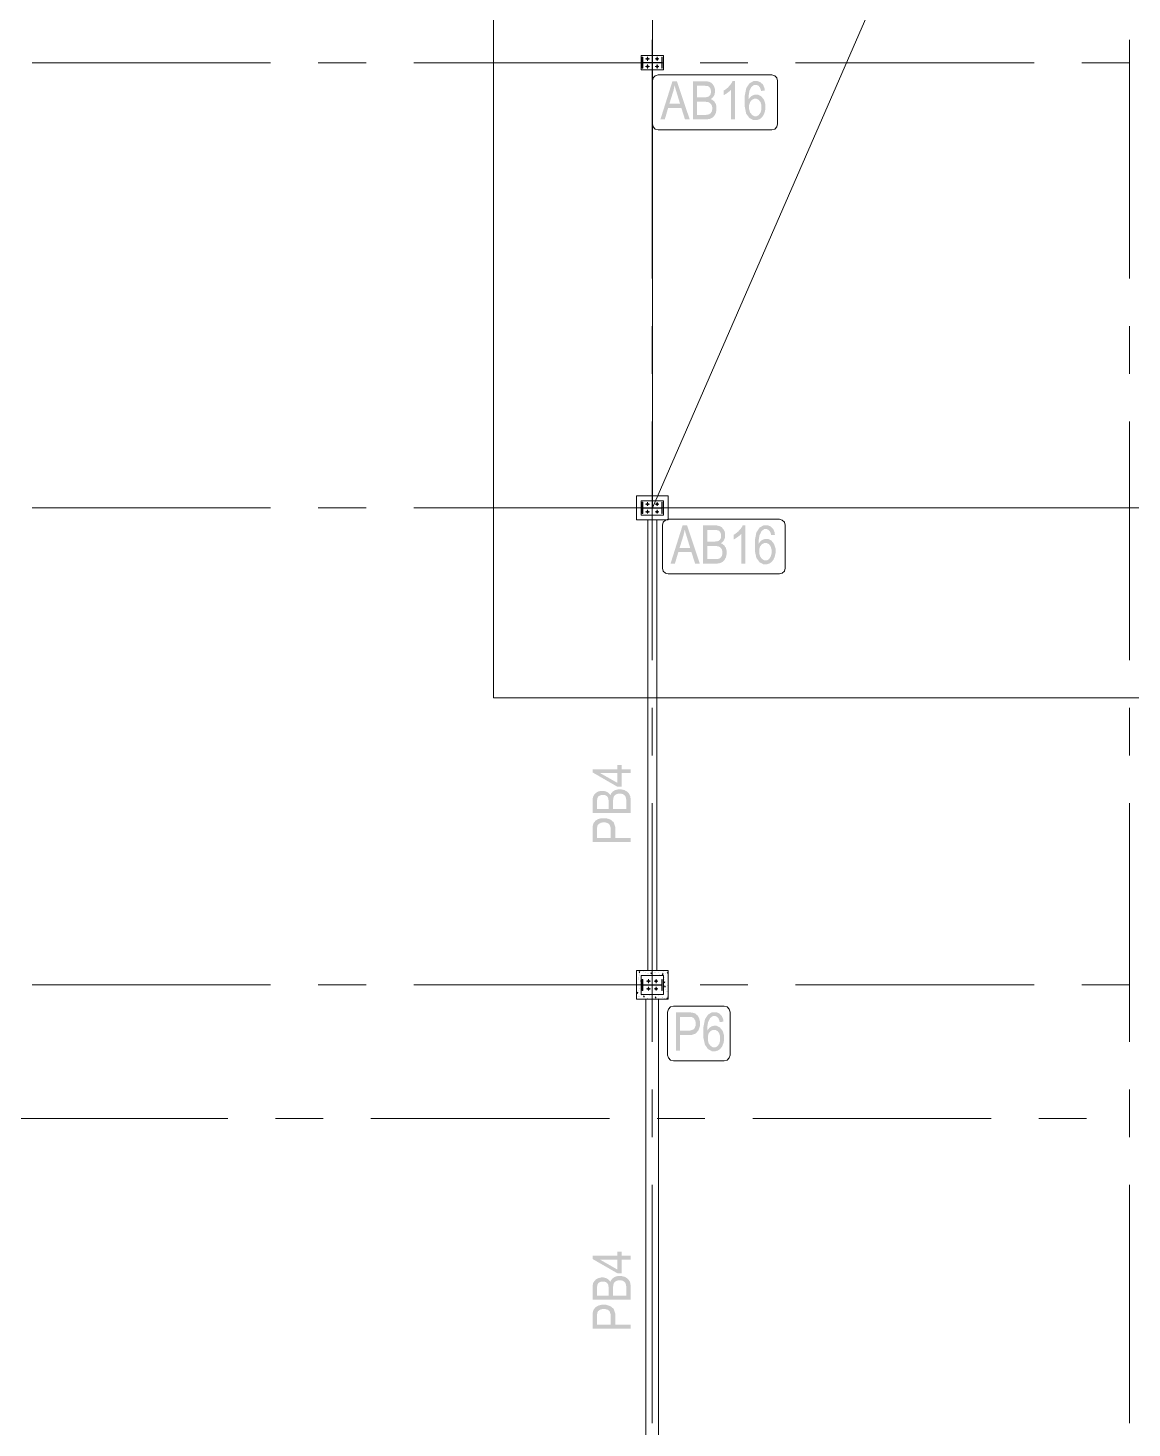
# Model space of a CAD drawing. Header units: millimetres. Extents: x 51.5 to 74.8, y 0.8 to 17.2.
# Drawn here: x 56.763 to 59.033, y 9.226 to 12.105 of the extents above; entities that cross this region are included whole.
import ezdxf

# ---------------------------------------------------------------- set-up
doc = ezdxf.new("R2010")
doc.units = ezdxf.units.MM
doc.layers.add('PDF_Geomertry', color=7, linetype='Continuous')
doc.layers.add('PDF_Solid Fills', color=7, linetype='Continuous')

msp = doc.modelspace()

# ---------------------------------------------------------------- hatches: boundary and pattern name
at = {"layer": 'PDF_Solid Fills', "transparency": 33554559}
h = msp.add_hatch(color=256, dxfattribs=at)
h.paths.add_polyline_path([(58.0632, 11.9172), (58.0879, 11.9956), (58.097, 11.9956), (58.1234, 11.9172), (58.1137, 11.9172), (58.1062, 11.9409), (58.0791, 11.9409), (58.0722, 11.9172)])
h.paths.add_polyline_path([(58.0816, 11.9494), (58.1036, 11.9494), (58.0969, 11.9712), (58.0954, 11.9762), (58.093, 11.9843), (58.0923, 11.9874), (58.0916, 11.9837), (58.09, 11.9762), (58.0888, 11.9724)])
h = msp.add_hatch(color=256, dxfattribs=at)
h.paths.add_polyline_path([(58.13, 11.9172), (58.13, 11.9956), (58.1541, 11.9956), (58.1577, 11.9956), (58.1636, 11.9945), (58.1657, 11.9934), (58.1679, 11.9923), (58.1713, 11.9887), (58.1727, 11.9863), (58.1741, 11.9838), (58.1755, 11.9786), (58.1755, 11.9756), (58.1755, 11.973), (58.1743, 11.968), (58.1732, 11.9659), (58.1719, 11.9637), (58.1686, 11.9602), (58.1665, 11.959), (58.1693, 11.9579), (58.1737, 11.9544), (58.1752, 11.952), (58.1769, 11.9495), (58.1784, 11.9436), (58.1784, 11.9399), (58.1784, 11.9363), (58.177, 11.9301), (58.1755, 11.9274), (58.1741, 11.9247), (58.1702, 11.9208), (58.1677, 11.9197), (58.1654, 11.9184), (58.1587, 11.9172), (58.1544, 11.9172)])
h.paths.add_polyline_path([(58.1384, 11.9265), (58.1544, 11.9265), (58.157, 11.9265), (58.1611, 11.9269), (58.1623, 11.9274), (58.1641, 11.9281), (58.1669, 11.9304), (58.1679, 11.932), (58.1688, 11.9336), (58.1697, 11.9376), (58.1697, 11.9399), (58.1697, 11.9422), (58.1688, 11.9459), (58.1679, 11.9474), (58.167, 11.949), (58.1645, 11.9513), (58.163, 11.952), (58.1615, 11.9527), (58.1566, 11.9534), (58.1533, 11.9534), (58.1384, 11.9534)])
h.paths.add_polyline_path([(58.1384, 11.9627), (58.1523, 11.9627), (58.1551, 11.9627), (58.159, 11.963), (58.1601, 11.9634), (58.1618, 11.964), (58.1644, 11.9659), (58.1652, 11.9672), (58.1662, 11.9686), (58.167, 11.9722), (58.167, 11.9744), (58.167, 11.9765), (58.1662, 11.9801), (58.1654, 11.9815), (58.1645, 11.9829), (58.1625, 11.9848), (58.1611, 11.9854), (58.1597, 11.9859), (58.1548, 11.9863), (58.1513, 11.9863), (58.1384, 11.9863)])
for points in [[(58.2166, 11.9172), (58.2086, 11.9172), (58.2086, 11.9786), (58.2073, 11.9769), (58.2036, 11.9737), (58.2013, 11.972), (58.199, 11.9704), (58.1948, 11.9679), (58.1929, 11.967), (58.1929, 11.9763), (58.1961, 11.9781), (58.2019, 11.9827), (58.2044, 11.9855), (58.2069, 11.9881), (58.2104, 11.9934), (58.2113, 11.9959), (58.2166, 11.9959)], [(58.2375, 11.0036), (58.2294, 11.0036), (58.2294, 11.0649), (58.2282, 11.0634), (58.2244, 11.0601), (58.2222, 11.0584), (58.2198, 11.0568), (58.2157, 11.0543), (58.2137, 11.0534), (58.2137, 11.0627), (58.2169, 11.0647), (58.2227, 11.0693), (58.2252, 11.0719), (58.2277, 11.0745), (58.2312, 11.0798), (58.2323, 11.0824), (58.2375, 11.0824)]]:
    msp.add_hatch(color=256, dxfattribs=at).paths.add_polyline_path(points)
h = msp.add_hatch(color=256, dxfattribs=at)
h.paths.add_polyline_path([(58.2777, 11.9765), (58.27, 11.9756), (58.2694, 11.9787), (58.2677, 11.983), (58.2666, 11.9843), (58.265, 11.9862), (58.2612, 11.988), (58.259, 11.988), (58.2555, 11.988), (58.2501, 11.9838), (58.248, 11.9795), (58.2462, 11.9758), (58.2444, 11.9649), (58.2443, 11.9577), (58.2457, 11.9602), (58.2491, 11.9641), (58.2512, 11.9655), (58.2533, 11.9668), (58.2576, 11.9681), (58.26, 11.9681), (58.2637, 11.9681), (58.2704, 11.9647), (58.2733, 11.9612), (58.2761, 11.9577), (58.279, 11.9484), (58.279, 11.9426), (58.279, 11.9387), (58.2775, 11.9315), (58.2761, 11.9283), (58.2747, 11.9251), (58.2709, 11.9204), (58.2687, 11.9188), (58.2665, 11.9173), (58.2615, 11.9158), (58.2588, 11.9158), (58.254, 11.9158), (58.2459, 11.9202), (58.2427, 11.9247), (58.2395, 11.929), (58.2365, 11.9437), (58.2365, 11.9538), (58.2365, 11.9652), (58.2397, 11.9815), (58.2429, 11.9863), (58.2462, 11.9912), (58.2544, 11.9959), (58.2595, 11.9959), (58.2632, 11.9959), (58.2693, 11.9934), (58.2718, 11.9909), (58.2743, 11.9886), (58.2772, 11.9812)])
h.paths.add_polyline_path([(58.2455, 11.9426), (58.2455, 11.9384), (58.2476, 11.9315), (58.2495, 11.929), (58.2516, 11.9263), (58.2562, 11.9238), (58.2588, 11.9238), (58.2612, 11.9238), (58.2654, 11.9262), (58.2672, 11.9287), (58.269, 11.9311), (58.2708, 11.9377), (58.2708, 11.942), (58.2708, 11.9462), (58.269, 11.9527), (58.2672, 11.9549), (58.2654, 11.9573), (58.2609, 11.9597), (58.2583, 11.9597), (58.2558, 11.9597), (58.2513, 11.9573), (58.2494, 11.9551), (58.2475, 11.9527), (58.2455, 11.9465)])
h = msp.add_hatch(color=256, dxfattribs=at)
h.paths.add_polyline_path([(58.084, 11.0036), (58.1087, 11.0822), (58.1179, 11.0822), (58.1443, 11.0036), (58.1345, 11.0036), (58.127, 11.0273), (58.1, 11.0273), (58.093, 11.0036)])
h.paths.add_polyline_path([(58.1025, 11.0358), (58.1244, 11.0358), (58.1177, 11.0576), (58.1162, 11.0626), (58.1138, 11.0708), (58.1132, 11.0738), (58.1125, 11.0701), (58.1108, 11.0626), (58.1097, 11.0588)])
h = msp.add_hatch(color=256, dxfattribs=at)
h.paths.add_polyline_path([(58.1508, 11.0036), (58.1508, 11.0822), (58.175, 11.0822), (58.1786, 11.0822), (58.1844, 11.0809), (58.1865, 11.0798), (58.1887, 11.0787), (58.1922, 11.0751), (58.1936, 11.0727), (58.195, 11.0704), (58.1963, 11.0649), (58.1963, 11.062), (58.1963, 11.0594), (58.1951, 11.0545), (58.194, 11.0523), (58.1927, 11.0502), (58.1894, 11.0468), (58.1873, 11.0454), (58.1901, 11.0444), (58.1945, 11.0409), (58.1961, 11.0384), (58.1977, 11.0361), (58.1993, 11.0299), (58.1993, 11.0263), (58.1993, 11.0229), (58.1979, 11.0166), (58.1963, 11.0138), (58.195, 11.0112), (58.1911, 11.0073), (58.1886, 11.0061), (58.1862, 11.0048), (58.1795, 11.0036), (58.1752, 11.0036)])
h.paths.add_polyline_path([(58.1593, 11.0129), (58.1752, 11.0129), (58.1779, 11.0129), (58.1819, 11.0134), (58.1832, 11.0138), (58.185, 11.0145), (58.1877, 11.0169), (58.1887, 11.0184), (58.1897, 11.0199), (58.1905, 11.024), (58.1905, 11.0265), (58.1905, 11.0287), (58.1897, 11.0324), (58.1887, 11.034), (58.1879, 11.0355), (58.1854, 11.0377), (58.1838, 11.0384), (58.1823, 11.0391), (58.1775, 11.0398), (58.1741, 11.0398), (58.1593, 11.0398)])
h.paths.add_polyline_path([(58.1593, 11.0491), (58.1732, 11.0491), (58.1759, 11.0491), (58.1798, 11.0495), (58.1809, 11.0498), (58.1826, 11.0504), (58.1852, 11.0523), (58.1861, 11.0537), (58.187, 11.0549), (58.1879, 11.0586), (58.1879, 11.0608), (58.1879, 11.063), (58.187, 11.0665), (58.1862, 11.0679), (58.1854, 11.0693), (58.1833, 11.0712), (58.1819, 11.0718), (58.1805, 11.0723), (58.1757, 11.0729), (58.1722, 11.0729), (58.1593, 11.0729)])
h = msp.add_hatch(color=256, dxfattribs=at)
h.paths.add_polyline_path([(58.2986, 11.0629), (58.2908, 11.0622), (58.2902, 11.0652), (58.2886, 11.0695), (58.2875, 11.0708), (58.2858, 11.0726), (58.282, 11.0745), (58.2798, 11.0745), (58.2763, 11.0745), (58.2709, 11.0702), (58.2688, 11.0659), (58.267, 11.0622), (58.2652, 11.0513), (58.2651, 11.0441), (58.2665, 11.0466), (58.27, 11.0505), (58.272, 11.0519), (58.2741, 11.0531), (58.2784, 11.0545), (58.2808, 11.0545), (58.2845, 11.0545), (58.2912, 11.0511), (58.2941, 11.0476), (58.2969, 11.0441), (58.2998, 11.0348), (58.2998, 11.029), (58.2998, 11.0251), (58.2983, 11.018), (58.2969, 11.0148), (58.2955, 11.0116), (58.2918, 11.0069), (58.2895, 11.0054), (58.2873, 11.0038), (58.2823, 11.0023), (58.2797, 11.0023), (58.2748, 11.0023), (58.2668, 11.0066), (58.2636, 11.0111), (58.2604, 11.0155), (58.2573, 11.0301), (58.2573, 11.0404), (58.2573, 11.0518), (58.2605, 11.0679), (58.2637, 11.0727), (58.267, 11.0776), (58.2752, 11.0824), (58.2804, 11.0824), (58.284, 11.0824), (58.2901, 11.0799), (58.2926, 11.0774), (58.2951, 11.0749), (58.298, 11.0677)])
h.paths.add_polyline_path([(58.2663, 11.0291), (58.2663, 11.0248), (58.2684, 11.018), (58.2704, 11.0154), (58.2725, 11.0129), (58.277, 11.0102), (58.2797, 11.0102), (58.282, 11.0102), (58.2862, 11.0126), (58.288, 11.0151), (58.2898, 11.0176), (58.2916, 11.0243), (58.2916, 11.0284), (58.2916, 11.0326), (58.2898, 11.0391), (58.288, 11.0415), (58.2862, 11.0437), (58.2818, 11.0461), (58.2791, 11.0461), (58.2766, 11.0461), (58.2722, 11.0437), (58.2702, 11.0415), (58.2683, 11.0391), (58.2663, 11.033)])
h = msp.add_hatch(color=256, dxfattribs=at)
h.paths.add_polyline_path([(58.002, 10.5729), (57.9833, 10.5729), (57.9833, 10.5449), (57.9745, 10.5449), (57.9236, 10.5743), (57.9236, 10.5808), (57.9745, 10.5808), (57.9745, 10.5895), (57.9833, 10.5895), (57.9833, 10.5808), (58.002, 10.5808)])
h.paths.add_polyline_path([(57.9745, 10.5729), (57.9391, 10.5729), (57.9745, 10.5529)])
h = msp.add_hatch(color=256, dxfattribs=at)
h.paths.add_polyline_path([(58.002, 10.4908), (57.9236, 10.4908), (57.9236, 10.5149), (57.9236, 10.5186), (57.9248, 10.5244), (57.9259, 10.5265), (57.927, 10.5287), (57.9305, 10.5322), (57.933, 10.5336), (57.9354, 10.5349), (57.9408, 10.5363), (57.9437, 10.5363), (57.9463, 10.5363), (57.9512, 10.5351), (57.9534, 10.534), (57.9555, 10.5327), (57.959, 10.5294), (57.9604, 10.5273), (57.9613, 10.5301), (57.9648, 10.5345), (57.9673, 10.5361), (57.9697, 10.5377), (57.9758, 10.5393), (57.9794, 10.5393), (57.9829, 10.5393), (57.9891, 10.5379), (57.9919, 10.5363), (57.9945, 10.5349), (57.9984, 10.5311), (57.9997, 10.5286), (58.0009, 10.5262), (58.002, 10.5195), (58.002, 10.5152)])
h.paths.add_polyline_path([(57.9929, 10.4993), (57.9929, 10.5152), (57.9929, 10.5179), (57.9923, 10.5219), (57.9919, 10.5231), (57.9912, 10.5249), (57.9888, 10.5277), (57.9873, 10.5287), (57.9857, 10.5297), (57.9818, 10.5305), (57.9793, 10.5305), (57.977, 10.5305), (57.9733, 10.5297), (57.9718, 10.5287), (57.9702, 10.5279), (57.968, 10.5254), (57.9673, 10.5238), (57.9666, 10.5223), (57.9659, 10.5174), (57.9659, 10.5141), (57.9659, 10.4993)])
h.paths.add_polyline_path([(57.9566, 10.4993), (57.9566, 10.5131), (57.9566, 10.5159), (57.9562, 10.5198), (57.9559, 10.5209), (57.9552, 10.5226), (57.9534, 10.5252), (57.952, 10.5261), (57.9508, 10.527), (57.9472, 10.5279), (57.9448, 10.5279), (57.9427, 10.5279), (57.9393, 10.527), (57.9379, 10.5262), (57.9365, 10.5254), (57.9345, 10.5233), (57.934, 10.5219), (57.9334, 10.5205), (57.9329, 10.5156), (57.9329, 10.5122), (57.9329, 10.4993)])
h = msp.add_hatch(color=256, dxfattribs=at)
h.paths.add_polyline_path([(58.002, 10.4311), (57.9236, 10.4311), (57.9236, 10.4552), (57.9236, 10.4595), (57.9244, 10.4659), (57.9251, 10.4679), (57.9261, 10.4706), (57.93, 10.4751), (57.9327, 10.4768), (57.9354, 10.4784), (57.9422, 10.4801), (57.9462, 10.4801), (57.9515, 10.4801), (57.9602, 10.4774), (57.9636, 10.4747), (57.9669, 10.472), (57.9702, 10.4626), (57.9702, 10.4561), (57.9702, 10.4395), (58.002, 10.4395)])
h.paths.add_polyline_path([(57.9609, 10.4395), (57.9609, 10.4562), (57.9609, 10.4601), (57.9591, 10.4659), (57.9573, 10.4677), (57.9557, 10.4695), (57.9502, 10.4713), (57.9466, 10.4713), (57.9443, 10.4713), (57.9404, 10.4705), (57.9387, 10.4695), (57.937, 10.4687), (57.9347, 10.4665), (57.9341, 10.4652), (57.9336, 10.464), (57.9329, 10.4594), (57.9329, 10.4561), (57.9329, 10.4395)])
h = msp.add_hatch(color=256, dxfattribs=at)
h.paths.add_polyline_path([(58.0952, 10.0023), (58.0952, 10.0808), (58.1195, 10.0808), (58.1238, 10.0808), (58.1301, 10.0799), (58.1322, 10.0793), (58.135, 10.0783), (58.1394, 10.0745), (58.1411, 10.0718), (58.1427, 10.069), (58.1444, 10.0622), (58.1444, 10.0581), (58.1444, 10.0529), (58.1416, 10.0443), (58.139, 10.0409), (58.1362, 10.0374), (58.1269, 10.0341), (58.1202, 10.0341), (58.1037, 10.0341), (58.1037, 10.0023)])
h.paths.add_polyline_path([(58.1037, 10.0434), (58.1205, 10.0434), (58.1244, 10.0434), (58.1302, 10.0452), (58.132, 10.047), (58.1338, 10.0488), (58.1357, 10.0541), (58.1357, 10.0577), (58.1357, 10.0601), (58.1348, 10.064), (58.1338, 10.0656), (58.133, 10.0673), (58.1308, 10.0697), (58.1295, 10.0702), (58.1283, 10.0709), (58.1236, 10.0715), (58.1202, 10.0715), (58.1037, 10.0715)])
h = msp.add_hatch(color=256, dxfattribs=at)
h.paths.add_polyline_path([(58.1929, 10.0616), (58.185, 10.0608), (58.1844, 10.0638), (58.1827, 10.0681), (58.1816, 10.0694), (58.1801, 10.0712), (58.1763, 10.0731), (58.1741, 10.0731), (58.1707, 10.0731), (58.1651, 10.0688), (58.163, 10.0645), (58.1612, 10.0609), (58.1594, 10.0499), (58.1594, 10.0427), (58.1608, 10.0454), (58.1643, 10.0493), (58.1662, 10.0505), (58.1683, 10.0519), (58.1727, 10.0531), (58.175, 10.0531), (58.1788, 10.0531), (58.1855, 10.0497), (58.1883, 10.0462), (58.1912, 10.0427), (58.194, 10.0336), (58.194, 10.0277), (58.194, 10.0237), (58.1926, 10.0166), (58.1912, 10.0134), (58.1897, 10.0102), (58.1861, 10.0055), (58.1838, 10.004), (58.1816, 10.0024), (58.1766, 10.0009), (58.1738, 10.0009), (58.169, 10.0009), (58.1609, 10.0054), (58.1579, 10.0097), (58.1547, 10.0141), (58.1515, 10.0287), (58.1515, 10.039), (58.1515, 10.0504), (58.1548, 10.0666), (58.158, 10.0715), (58.1612, 10.0762), (58.1695, 10.0811), (58.1745, 10.0811), (58.1783, 10.0811), (58.1844, 10.0786), (58.1869, 10.0761), (58.1893, 10.0736), (58.1923, 10.0663)])
h.paths.add_polyline_path([(58.1607, 10.0277), (58.1607, 10.0234), (58.1626, 10.0166), (58.1647, 10.014), (58.1666, 10.0115), (58.1713, 10.0088), (58.174, 10.0088), (58.1763, 10.0088), (58.1804, 10.0113), (58.1823, 10.0137), (58.1841, 10.0162), (58.1859, 10.0229), (58.1859, 10.0272), (58.1859, 10.0313), (58.1841, 10.0377), (58.1823, 10.0401), (58.1805, 10.0424), (58.1761, 10.0447), (58.1734, 10.0447), (58.1708, 10.0447), (58.1663, 10.0424), (58.1644, 10.0401), (58.1626, 10.0379), (58.1607, 10.0316)])
h = msp.add_hatch(color=256, dxfattribs=at)
h.paths.add_polyline_path([(58.002, 9.5722), (57.9833, 9.5722), (57.9833, 9.5443), (57.9745, 9.5443), (57.9236, 9.5736), (57.9236, 9.5801), (57.9745, 9.5801), (57.9745, 9.5888), (57.9833, 9.5888), (57.9833, 9.5801), (58.002, 9.5801)])
h.paths.add_polyline_path([(57.9745, 9.5722), (57.9391, 9.5722), (57.9745, 9.552)])
h = msp.add_hatch(color=256, dxfattribs=at)
h.paths.add_polyline_path([(58.002, 9.4899), (57.9236, 9.4899), (57.9236, 9.5141), (57.9236, 9.5179), (57.9248, 9.5237), (57.9259, 9.5258), (57.927, 9.5279), (57.9305, 9.5315), (57.933, 9.5329), (57.9354, 9.5341), (57.9408, 9.5355), (57.9437, 9.5355), (57.9463, 9.5355), (57.9512, 9.5344), (57.9534, 9.5331), (57.9555, 9.532), (57.959, 9.5287), (57.9604, 9.5265), (57.9613, 9.5293), (57.9648, 9.5337), (57.9673, 9.5354), (57.9697, 9.5369), (57.9758, 9.5386), (57.9794, 9.5386), (57.9829, 9.5386), (57.9891, 9.537), (57.9919, 9.5356), (57.9945, 9.5341), (57.9984, 9.5302), (57.9997, 9.5279), (58.0009, 9.5254), (58.002, 9.5187), (58.002, 9.5144)])
h.paths.add_polyline_path([(57.9929, 9.4984), (57.9929, 9.5145), (57.9929, 9.5172), (57.9923, 9.5211), (57.9919, 9.5223), (57.9912, 9.5241), (57.9888, 9.5269), (57.9873, 9.5279), (57.9857, 9.5288), (57.9818, 9.5298), (57.9793, 9.5298), (57.977, 9.5298), (57.9733, 9.5288), (57.9718, 9.528), (57.9702, 9.527), (57.968, 9.5247), (57.9673, 9.523), (57.9666, 9.5215), (57.9659, 9.5166), (57.9659, 9.5134), (57.9659, 9.4984)])
h.paths.add_polyline_path([(57.9566, 9.4984), (57.9566, 9.5124), (57.9566, 9.5151), (57.9562, 9.5191), (57.9559, 9.5202), (57.9552, 9.5219), (57.9534, 9.5244), (57.952, 9.5254), (57.9508, 9.5262), (57.9472, 9.5272), (57.9448, 9.5272), (57.9427, 9.5272), (57.9393, 9.5263), (57.9379, 9.5255), (57.9365, 9.5247), (57.9345, 9.5224), (57.934, 9.5212), (57.9334, 9.5198), (57.9329, 9.5149), (57.9329, 9.5113), (57.9329, 9.4984)])
h = msp.add_hatch(color=256, dxfattribs=at)
h.paths.add_polyline_path([(58.002, 9.4302), (57.9236, 9.4302), (57.9236, 9.4545), (57.9236, 9.4588), (57.9244, 9.4651), (57.9251, 9.4672), (57.9261, 9.4699), (57.93, 9.4744), (57.9327, 9.4761), (57.9354, 9.4777), (57.9422, 9.4794), (57.9462, 9.4794), (57.9515, 9.4794), (57.9602, 9.4766), (57.9636, 9.474), (57.9669, 9.4712), (57.9702, 9.4619), (57.9702, 9.4552), (57.9702, 9.4387), (58.002, 9.4387)])
h.paths.add_polyline_path([(57.9609, 9.4387), (57.9609, 9.4555), (57.9609, 9.4594), (57.9591, 9.4652), (57.9573, 9.467), (57.9557, 9.4688), (57.9502, 9.4706), (57.9466, 9.4706), (57.9443, 9.4706), (57.9404, 9.4697), (57.9387, 9.4688), (57.937, 9.468), (57.9347, 9.4658), (57.9341, 9.4645), (57.9336, 9.4631), (57.9329, 9.4586), (57.9329, 9.4552), (57.9329, 9.4387)])

# ---------------------------------------------------------------- linework, layer by layer
at = {"layer": 'PDF_Geomertry', "lineweight": 0}
for points in [[(57.7201, 16.0665), (60.5695, 16.0665), (60.5695, 10.7274), (57.7201, 10.7274), (57.7201, 16.0665)], [(60.0651, 15.7504), (58.0466, 15.7504), (58.0466, 11.1183), (60.0651, 11.1183), (60.0651, 15.7504)], [(58.0236, 12.0486), (58.0693, 12.0486), (58.0693, 12.0193), (58.0236, 12.0193)], [(58.0258, 12.0454), (58.0258, 12.0224), (58.0268, 12.0224), (58.0268, 12.0454), (58.0258, 12.0454)], [(58.0405, 12.0418), (58.0327, 12.0418)], [(58.067, 12.0454), (58.067, 12.0224), (58.0661, 12.0224), (58.0661, 12.0454), (58.067, 12.0454)], [(58.0661, 12.0343), (58.0661, 12.0336), (58.0268, 12.0336), (58.0268, 12.0343), (58.0661, 12.0343)], [(58.0405, 12.0261), (58.0327, 12.0261)], [(58.0366, 12.0299), (58.0366, 12.0222)], [(58.0586, 12.0086), (58.292, 12.0086), (58.2982, 12.0069), (58.3025, 12.0024), (58.3041, 11.9965), (58.3041, 11.908), (58.3025, 11.9019), (58.2982, 11.8974), (58.292, 11.8959), (58.0586, 11.8959), (58.0526, 11.8974), (58.0482, 11.9019), (58.0466, 11.908), (58.0466, 11.9965), (58.0482, 12.0024), (58.0526, 12.0069), (58.0586, 12.0086)], [(58.0137, 11.1427), (58.0791, 11.1427), (58.0791, 11.0937), (58.0137, 11.0937), (58.0137, 11.1427)], [(58.0236, 11.133), (58.0693, 11.133), (58.0693, 11.1036), (58.0236, 11.1036), (58.0236, 11.133)], [(58.0236, 11.133), (58.0693, 11.133), (58.0693, 11.1036), (58.0236, 11.1036)], [(58.0258, 11.1297), (58.0258, 11.1068), (58.0268, 11.1068), (58.0268, 11.1297), (58.0258, 11.1297)], [(58.0661, 11.1186), (58.0661, 11.1179), (58.0268, 11.1179), (58.0268, 11.1186), (58.0661, 11.1186)], [(58.0405, 11.1261), (58.0327, 11.1261)], [(58.0366, 11.1143), (58.0366, 11.1065)], [(58.067, 11.1297), (58.067, 11.1068), (58.0661, 11.1068), (58.0661, 11.1297), (58.067, 11.1297)], [(58.0405, 11.1104), (58.0327, 11.1104)], [(58.0794, 11.0949), (58.3079, 11.0949), (58.3138, 11.0933), (58.3183, 11.0888), (58.32, 11.0829), (58.32, 10.9944), (58.3183, 10.9884), (58.3138, 10.984), (58.3079, 10.9823), (58.0794, 10.9823), (58.0734, 10.984), (58.069, 10.9884), (58.0675, 10.9944), (58.0675, 11.0829), (58.069, 11.0888), (58.0734, 11.0933), (58.0794, 11.0949)], [(58.0137, 10.1077), (58.0137, 10.1666), (58.0791, 10.1666), (58.0791, 10.1077), (58.0137, 10.1077)], [(58.0137, 10.1651), (58.0137, 10.1651), (58.0137, 10.1651), (58.0137, 10.1651)], [(58.0137, 10.1638), (58.0137, 10.1638), (58.0137, 10.1638)], [(58.0297, 10.1666), (58.0297, 10.1666), (58.0297, 10.1666)], [(58.0341, 10.1666), (58.0341, 10.1666), (58.0341, 10.1666)], [(58.0608, 10.1666), (58.0608, 10.1666), (58.0608, 10.1666), (58.0608, 10.1666)], [(58.0716, 10.1666), (58.0716, 10.1666), (58.0716, 10.1666)], [(58.0773, 10.1666), (58.0773, 10.1666), (58.0773, 10.1666), (58.0773, 10.1666)], [(58.0791, 10.1655), (58.0791, 10.1655), (58.0791, 10.1655)], [(58.0137, 10.1544), (58.0137, 10.1544), (58.0137, 10.1544)], [(58.0137, 10.1544), (58.0137, 10.1544), (58.0137, 10.1544), (58.0137, 10.1544)], [(58.0137, 10.1519), (58.0137, 10.1519), (58.0137, 10.1519), (58.0137, 10.1519)], [(58.0137, 10.1438), (58.0137, 10.1438), (58.0137, 10.1438), (58.0137, 10.1438)], [(58.0137, 10.1437), (58.0137, 10.1437), (58.0137, 10.1437), (58.0137, 10.1437)], [(58.0137, 10.1408), (58.0137, 10.1408), (58.0137, 10.1408), (58.0137, 10.1408)], [(58.0236, 10.1568), (58.0693, 10.1568), (58.0693, 10.1176), (58.0236, 10.1176), (58.0236, 10.1568)], [(58.0236, 10.1533), (58.0236, 10.1533), (58.0236, 10.1533)], [(58.0236, 10.1512), (58.0236, 10.1512), (58.0236, 10.1512)], [(58.0236, 10.1404), (58.0236, 10.1404), (58.0236, 10.1404)], [(58.0258, 10.1486), (58.0258, 10.1256), (58.0268, 10.1256), (58.0268, 10.1486), (58.0258, 10.1486)], [(58.0268, 10.1374), (58.0268, 10.1369), (58.0661, 10.1369), (58.0661, 10.1374), (58.0268, 10.1374)], [(58.0448, 10.1568), (58.0448, 10.1568), (58.0448, 10.1568)], [(58.0504, 10.1568), (58.0504, 10.1568), (58.0504, 10.1568)], [(58.0504, 10.1449), (58.0582, 10.1449)], [(58.0588, 10.1568), (58.0588, 10.1568), (58.0588, 10.1568), (58.0588, 10.1568)], [(58.067, 10.1486), (58.067, 10.1256), (58.0661, 10.1256), (58.0661, 10.1486), (58.067, 10.1486)], [(58.0693, 10.154), (58.0693, 10.154), (58.0693, 10.154), (58.0693, 10.154)], [(58.0693, 10.1531), (58.0693, 10.1531), (58.0693, 10.1531)], [(58.0693, 10.1506), (58.0693, 10.1506), (58.0693, 10.1506)], [(58.0693, 10.1473), (58.0693, 10.1473), (58.0693, 10.1473)], [(58.0693, 10.1433), (58.0693, 10.1433), (58.0693, 10.1433), (58.0693, 10.1433)], [(58.0693, 10.1401), (58.0693, 10.1401), (58.0693, 10.1401), (58.0693, 10.1401)], [(58.0693, 10.1354), (58.0693, 10.1354), (58.0693, 10.1354)], [(58.0791, 10.1616), (58.0791, 10.1616), (58.0791, 10.1616)], [(58.0791, 10.1508), (58.0791, 10.1508), (58.0791, 10.1508)], [(58.0791, 10.1401), (58.0791, 10.1401), (58.0791, 10.1401)], [(58.0137, 10.1329), (58.0137, 10.1329), (58.0137, 10.1329), (58.0137, 10.1329)], [(58.0137, 10.1227), (58.0137, 10.1227), (58.0137, 10.1227)], [(58.0137, 10.1222), (58.0137, 10.1222), (58.0137, 10.1222), (58.0137, 10.1222)], [(58.0137, 10.1161), (58.0137, 10.1161), (58.0137, 10.1161)], [(58.0137, 10.1122), (58.0137, 10.1122), (58.0137, 10.1122), (58.0137, 10.1122)], [(58.0137, 10.1113), (58.0137, 10.1113), (58.0137, 10.1113), (58.0137, 10.1113)], [(58.0236, 10.1297), (58.0236, 10.1297), (58.0236, 10.1297)], [(58.0236, 10.119), (58.0236, 10.119), (58.0236, 10.119)], [(58.037, 10.1077), (58.037, 10.1077), (58.037, 10.1077)], [(58.0384, 10.1176), (58.0384, 10.1176), (58.0384, 10.1176)], [(58.0391, 10.1176), (58.0391, 10.1176), (58.0391, 10.1176)], [(58.0409, 10.1077), (58.0409, 10.1077), (58.0409, 10.1077)], [(58.0504, 10.1293), (58.0582, 10.1293)], [(58.0509, 10.1077), (58.0509, 10.1077), (58.0509, 10.1077)], [(58.0543, 10.1331), (58.0543, 10.1254)], [(58.055, 10.1176), (58.055, 10.1176), (58.055, 10.1176)], [(58.062, 10.1176), (58.062, 10.1176), (58.062, 10.1176)], [(58.065, 10.1077), (58.065, 10.1077), (58.065, 10.1077), (58.065, 10.1077)], [(58.0693, 10.132), (58.0693, 10.132), (58.0693, 10.132), (58.0693, 10.132)], [(58.0693, 10.1234), (58.0693, 10.1234), (58.0693, 10.1234), (58.0693, 10.1234)], [(58.0693, 10.119), (58.0693, 10.119), (58.0693, 10.119)], [(58.0791, 10.1293), (58.0791, 10.1293), (58.0791, 10.1293)], [(58.0791, 10.1247), (58.0791, 10.1247), (58.0791, 10.1247)], [(58.0791, 10.1186), (58.0791, 10.1186), (58.0791, 10.1186)], [(58.0791, 10.1127), (58.0791, 10.1127), (58.0791, 10.1127)], [(58.0791, 10.1079), (58.0791, 10.1079), (58.0791, 10.1079)], [(58.0901, 10.0936), (58.1944, 10.0936), (58.2004, 10.092), (58.2048, 10.0876), (58.2065, 10.0815), (58.2065, 9.993), (58.2048, 9.987), (58.2004, 9.9826), (58.1944, 9.9809), (58.0901, 9.9809), (58.0841, 9.9826), (58.0797, 9.987), (58.078, 9.993), (58.078, 10.0815), (58.0797, 10.0876), (58.0841, 10.092), (58.0901, 10.0936)]]:
    msp.add_lwpolyline(points, close=True, dxfattribs=at)
for points in [[(57.5561, 11.1183), (58.0466, 11.1183), (60.0651, 15.7504), (60.0651, 15.7504)], [(58.0465, 11.5902), (58.0465, 12.0808)], [(59.0275, 11.5902), (59.0275, 12.0806)], [(58.0366, 12.0379), (58.0366, 12.0456)], [(58.0465, 12.0486), (58.0465, 12.0193)], [(58.0601, 12.0418), (58.0523, 12.0418)], [(58.0562, 12.0379), (58.0562, 12.0456)], [(57.2618, 12.0338), (56.7712, 12.0338)], [(57.458, 12.0338), (57.3598, 12.0338)], [(58.0466, 12.0338), (57.5561, 12.0338)], [(58.0693, 12.0338), (58.0236, 12.0338)], [(58.0601, 12.0261), (58.0523, 12.0261)], [(58.0562, 12.0222), (58.0562, 12.0299)], [(58.2429, 12.0338), (58.1447, 12.0338)], [(58.8315, 12.0338), (58.3409, 12.0338)], [(59.0277, 12.0338), (58.9295, 12.0338)], [(58.0465, 11.394), (58.0465, 11.492)], [(59.0275, 11.394), (59.0275, 11.492)], [(58.0465, 10.8054), (58.0465, 11.2959)], [(59.0275, 10.8054), (59.0275, 11.2958)], [(57.2618, 11.1183), (56.7712, 11.1183)], [(57.458, 11.1183), (57.3598, 11.1183)], [(58.0693, 11.1183), (58.0236, 11.1183)], [(58.0366, 11.1222), (58.0366, 11.1299)], [(58.0465, 11.133), (58.0465, 11.1036)], [(58.0601, 11.1261), (58.0523, 11.1261)], [(58.0562, 11.1222), (58.0562, 11.1299)], [(58.0562, 11.1065), (58.0562, 11.1143)], [(58.2429, 11.1183), (58.1447, 11.1183)], [(58.8315, 11.1183), (58.3409, 11.1183)], [(59.0277, 11.1183), (58.9295, 11.1183)], [(58.0372, 11.0937), (58.0372, 10.1666)], [(58.0601, 11.1104), (58.0523, 11.1104)], [(58.0557, 11.0937), (58.0557, 10.1666)], [(58.0465, 10.6091), (58.0465, 10.7072)], [(59.0275, 10.6091), (59.0275, 10.7072)], [(58.0465, 10.0205), (58.0465, 10.5111)], [(59.0275, 10.0205), (59.0275, 10.5109)], [(58.0137, 10.1649), (58.0137, 10.1649)], [(58.0148, 10.1641), (58.0148, 10.1641)], [(58.0191, 10.1647), (58.0191, 10.1647)], [(58.0212, 10.1623), (58.0193, 10.1626), (58.0209, 10.1645)], [(58.0204, 10.1622), (58.02, 10.1643)], [(58.0275, 10.1658), (58.0275, 10.1658)], [(58.0276, 10.1666), (58.0276, 10.1666)], [(58.0316, 10.1666), (58.0316, 10.1666)], [(58.0436, 10.1666), (58.0436, 10.1666)], [(58.0443, 10.1666), (58.0443, 10.1666)], [(58.0545, 10.1666), (58.0545, 10.1666)], [(58.0611, 10.1663), (58.0611, 10.1663)], [(58.0704, 10.1656), (58.0704, 10.1656)], [(58.077, 10.1616), (58.0791, 10.1638)], [(58.0776, 10.1666), (58.0776, 10.1666)], [(58.0779, 10.1663), (58.0779, 10.1663)], [(58.0783, 10.1666), (58.0791, 10.1659)], [(58.0788, 10.1656), (58.0788, 10.1656)], [(58.0791, 10.1652), (58.0791, 10.1652)], [(57.2618, 10.1372), (56.7712, 10.1372)], [(57.458, 10.1372), (57.3598, 10.1372)], [(58.0466, 10.1372), (57.5561, 10.1372)], [(58.0137, 10.1619), (58.0137, 10.1619)], [(58.0137, 10.1399), (58.0137, 10.1399)], [(58.0184, 10.1365), (58.0184, 10.1365)], [(58.0187, 10.1526), (58.0187, 10.1526)], [(58.0188, 10.1476), (58.0188, 10.1476)], [(58.019, 10.1511), (58.019, 10.1511)], [(58.0193, 10.1587), (58.0193, 10.1587)], [(58.0197, 10.1563), (58.0197, 10.1563)], [(58.0223, 10.1452), (58.0236, 10.1444)], [(58.0225, 10.1454), (58.0236, 10.1458)], [(58.0226, 10.1412), (58.0226, 10.1412)], [(58.0236, 10.1529), (58.0236, 10.1529)], [(58.0236, 10.1413), (58.0236, 10.1413)], [(58.0265, 10.1568), (58.0265, 10.1568)], [(58.0308, 10.1568), (58.0308, 10.1568)], [(58.0326, 10.1634), (58.0326, 10.1634)], [(58.0347, 10.1449), (58.0425, 10.1449)], [(58.0361, 10.1608), (58.0361, 10.1608)], [(58.0386, 10.1411), (58.0386, 10.1488)], [(58.0391, 10.1597), (58.0391, 10.1597)], [(58.0423, 10.1568), (58.0423, 10.1568)], [(58.043, 10.1568), (58.043, 10.1568)], [(58.0451, 10.1602), (58.0432, 10.1605), (58.0447, 10.1624)], [(58.0443, 10.1601), (58.0438, 10.1622)], [(58.0504, 10.1627), (58.0504, 10.1627)], [(58.0523, 10.157), (58.0523, 10.157)], [(58.0523, 10.1568), (58.0527, 10.1569)], [(58.0526, 10.1568), (58.0526, 10.1568)], [(58.0533, 10.1633), (58.0533, 10.1633)], [(58.0543, 10.1411), (58.0543, 10.1488)], [(58.0584, 10.163), (58.0584, 10.163)], [(58.0597, 10.1568), (58.0597, 10.1568)], [(58.0607, 10.1581), (58.0607, 10.1581)], [(58.0652, 10.1568), (58.0652, 10.1568)], [(58.069, 10.1581), (58.0669, 10.1584), (58.0686, 10.1604)], [(58.068, 10.158), (58.0677, 10.1601)], [(58.0682, 10.1619), (58.0682, 10.1619)], [(58.0695, 10.1436), (58.0695, 10.1436)], [(58.07, 10.1545), (58.07, 10.1545)], [(58.0701, 10.1424), (58.0718, 10.1413), (58.0725, 10.1434)], [(58.0702, 10.1427), (58.0725, 10.1436)], [(58.0711, 10.1515), (58.0711, 10.1515)], [(58.0736, 10.1333), (58.0715, 10.1334), (58.0732, 10.1354)], [(58.0722, 10.1487), (58.0722, 10.1487)], [(58.0727, 10.133), (58.0723, 10.1351)], [(58.0732, 10.1598), (58.0732, 10.1598)], [(58.0768, 10.1363), (58.0768, 10.1363)], [(58.0769, 10.1619), (58.0791, 10.1616)], [(58.0791, 10.1605), (58.0791, 10.1605)], [(58.0791, 10.1549), (58.0791, 10.1549)], [(58.0791, 10.1486), (58.0791, 10.1486)], [(58.2429, 10.1372), (58.1447, 10.1372)], [(58.8315, 10.1372), (58.3409, 10.1372)], [(59.0277, 10.1372), (58.9295, 10.1372)], [(58.0137, 10.1333), (58.0137, 10.1333)], [(58.0137, 10.128), (58.0137, 10.128)], [(58.0137, 10.1197), (58.0137, 10.1197)], [(58.0138, 10.128), (58.0138, 10.128)], [(58.0143, 10.1211), (58.0159, 10.1199), (58.0166, 10.122)], [(58.0144, 10.1212), (58.0166, 10.1222)], [(58.0177, 10.1144), (58.0177, 10.1144)], [(58.018, 10.1255), (58.018, 10.1255)], [(58.0195, 10.1295), (58.0195, 10.1295)], [(58.0195, 10.1144), (58.0195, 10.1144)], [(58.023, 10.1077), (58.023, 10.1077)], [(58.0236, 10.1294), (58.0236, 10.1294)], [(58.0236, 10.127), (58.0236, 10.127)], [(58.0237, 10.1163), (58.0237, 10.1163)], [(58.0247, 10.1176), (58.0247, 10.1176)], [(58.0268, 10.1077), (58.0268, 10.1077)], [(58.0305, 10.1124), (58.0284, 10.1126), (58.0301, 10.1145)], [(58.0297, 10.1122), (58.0293, 10.1143)], [(58.0333, 10.1077), (58.0333, 9.1855)], [(58.0343, 10.1079), (58.0365, 10.1087)], [(58.0344, 10.1165), (58.0344, 10.1165)], [(58.0347, 10.1293), (58.0425, 10.1293)], [(58.0358, 10.1176), (58.0358, 10.1176)], [(58.0362, 10.1077), (58.0365, 10.1086)], [(58.0386, 10.1254), (58.0386, 10.1331)], [(58.0413, 10.1156), (58.0413, 10.1156)], [(58.0498, 10.1176), (58.0498, 10.1176)], [(58.0498, 10.1077), (58.0498, 10.1077)], [(58.0513, 10.108), (58.0513, 10.108)], [(58.0543, 10.1104), (58.0523, 10.1105), (58.054, 10.1124)], [(58.0534, 10.1101), (58.053, 10.1122)], [(58.0591, 10.1149), (58.0591, 10.1149)], [(58.0593, 10.1101), (58.0593, 10.1101)], [(58.0595, 10.1077), (58.0595, 9.1855)], [(58.0633, 10.1176), (58.0637, 10.1173), (58.0637, 10.1176)], [(58.0676, 10.1112), (58.0676, 10.1112)], [(58.0684, 10.1104), (58.0684, 10.1104)], [(58.0693, 10.1326), (58.0693, 10.1326)], [(58.0693, 10.1295), (58.0693, 10.1295)], [(58.0693, 10.1218), (58.0693, 10.1218)], [(58.0698, 10.1316), (58.0698, 10.1316)], [(58.0711, 10.1094), (58.0711, 10.1094)], [(58.0727, 10.1273), (58.0727, 10.1273)], [(58.0782, 10.1083), (58.0762, 10.1084), (58.0777, 10.1104)], [(58.0763, 10.1244), (58.0763, 10.1244)], [(58.0769, 10.1141), (58.0769, 10.1141)], [(58.0773, 10.108), (58.0769, 10.1101)], [(58.0777, 10.1243), (58.0777, 10.1243)], [(58.079, 10.1077), (58.079, 10.1077)], [(58.0791, 10.1233), (58.0791, 10.1233)], [(58.0791, 10.123), (58.0791, 10.123)], [(58.0465, 9.8243), (58.0465, 9.9223)], [(59.0275, 9.8243), (59.0275, 9.9223)], [(56.6832, 9.8622), (57.1736, 9.8622)], [(57.2718, 9.8622), (57.3698, 9.8622)], [(57.468, 9.8622), (57.9584, 9.8622)], [(58.0566, 9.8622), (58.1547, 9.8622)], [(58.2529, 9.8622), (58.7433, 9.8622)], [(58.8415, 9.8622), (58.9395, 9.8622)], [(58.0465, 9.2356), (58.0465, 9.7262)], [(59.0275, 9.2356), (59.0275, 9.7261)]]:
    msp.add_lwpolyline(points, dxfattribs=at)
for centre in [(58.0366, 12.0418), (58.0562, 12.0418), (58.0366, 12.0261), (58.0562, 12.0261), (58.0366, 11.1261), (58.0562, 11.1261), (58.0366, 11.1104), (58.0562, 11.1104), (58.0386, 10.1293), (58.0543, 10.1293)]:
    msp.add_circle(centre, 0.00194, dxfattribs=at)
for points in [[(58.0405, 10.1449), (58.0405, 10.1461), (58.0397, 10.147), (58.0386, 10.147), (58.0375, 10.147), (58.0366, 10.1461), (58.0366, 10.1449), (58.0366, 10.144), (58.0375, 10.143), (58.0386, 10.143), (58.0397, 10.143), (58.0405, 10.144), (58.0405, 10.1449)], [(58.0562, 10.1449), (58.0562, 10.1461), (58.0554, 10.147), (58.0543, 10.147), (58.0532, 10.147), (58.0523, 10.1461), (58.0523, 10.1449), (58.0523, 10.144), (58.0532, 10.143), (58.0543, 10.143), (58.0554, 10.143), (58.0562, 10.144), (58.0562, 10.1449)]]:
    msp.add_open_spline(points, degree=3, knots=[0, 0, 0, 0, 1, 1, 1, 2, 2, 2, 3, 3, 3, 4, 4, 4, 4], dxfattribs=at)

doc.saveas('drawing.dxf')
